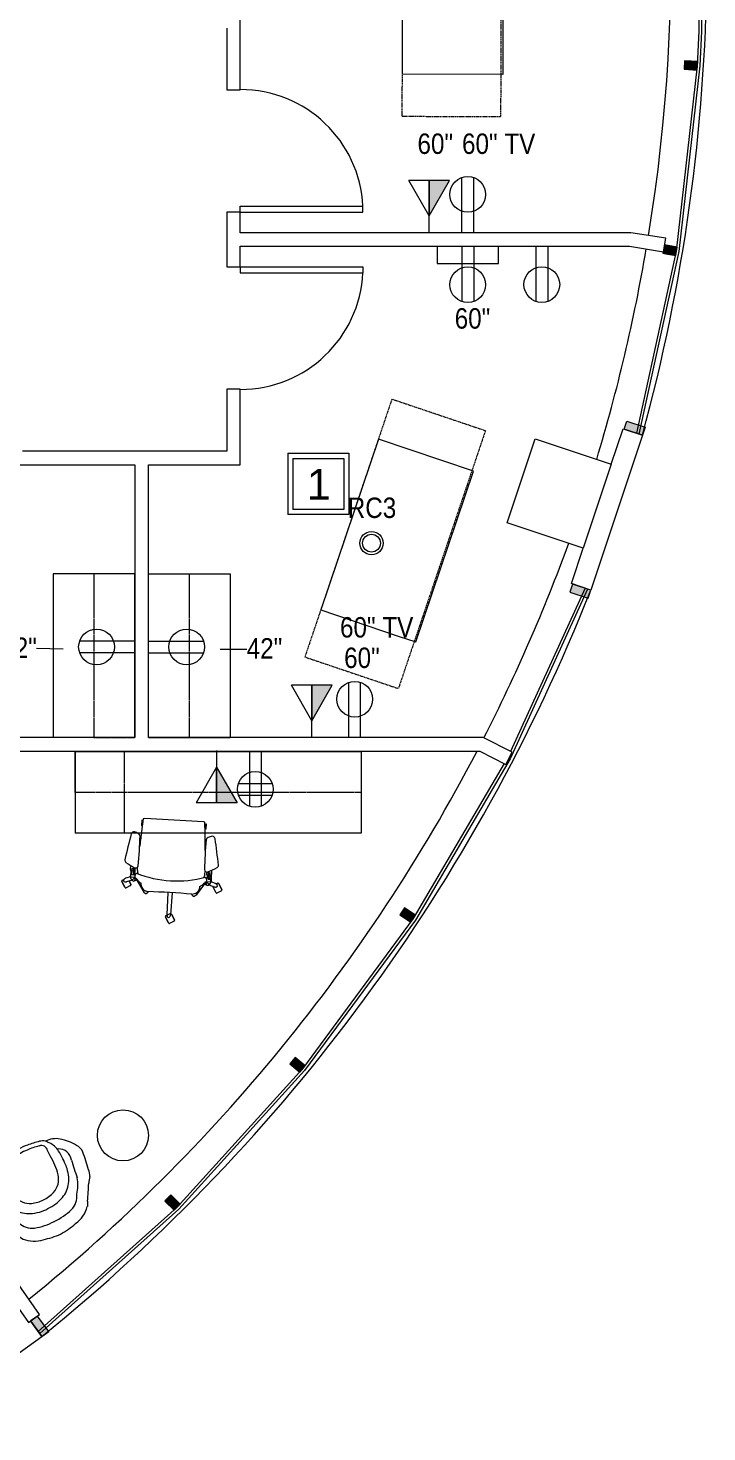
# Model space of a CAD drawing. Header units: inches. Extents: x 1 to 3107, y -595 to 378.
# Drawn here: x 2059.5 to 2259, y -511.1 to -98.4 of the extents above; entities that cross this region are included whole.
import ezdxf

# ---------------------------------------------------------------- set-up
doc = ezdxf.new("R2010")
doc.units = ezdxf.units.IN
doc.header["$MEASUREMENT"] = 0
for name, pattern in [('Dash', [0.25, 0.125, -0.125]), ('Demolished 3_16_', [0.28125, 0.1875, -0.09375]), ('Overhead', [0.15625, 0.09375, -0.0625])]:
    doc.linetypes.add(name, pattern=pattern)
for name, color, linetype, lineweight in [('A-ANNO-NOTE', 131, 'Continuous', 20), ('A-DETL-DEMO', 6, 'Demolished 3_16_', 9), ('A-DETL-MEDM', 33, 'Continuous', 13), ('A-DOOR', 31, 'Continuous', 13), ('A-EXIST-GLAZ', 250, 'Continuous', 9), ('A-WALL', 113, 'Continuous', 50), ('E-COMM-IDEN', 2, 'Continuous', 9), ('E-ELEC-FIXT-IDEN', 2, 'Continuous', 9), ('EXTWINDOWS', 250, 'Continuous', 9), ('I-FURN', 30, 'Continuous', 13), ('I-FURN-HDLN', 30, 'Continuous', 13), ('new block- skin dc_dwg', 8, 'Continuous', 9), ('Q-CASE', 31, 'Continuous', 13), ('S-EXIST-COLS', 250, 'Continuous', 9)]:
    doc.layers.add(name, color=color, linetype=linetype, lineweight=lineweight)
doc.styles.add('Arial', font='arial.ttf', dxfattribs={"height": 9})
doc.styles.add('Arial_2', font='arial.ttf', dxfattribs={"width": 0.85, "height": 6})

# ---------------------------------------------------------------- blocks, each defined once
blk = doc.blocks.new('new block- skin dc_dwg-1925045-New Construction - Tel_Data_Elec Plan')
at = {"layer": 'EXTWINDOWS'}
for points in [[(2791.85, 1239.02), (2792, 1241.51), (2788.13, 1241.75), (2787.98, 1239.25)], [(2785.56, 1184.52), (2785.97, 1186.98), (2782.25, 1187.6), (2781.94, 1185.62), (2781.81, 1185.62), (2781.73, 1185.15), (2782.56, 1185.01)], [(2775.71, 1131.7), (2770.38, 1133.48), (2771.17, 1135.85), (2776.5, 1134.07)], [(2759.76, 1083.79), (2760.55, 1086.16), (2755.21, 1087.93), (2754.42, 1085.56)], [(2707.68, 988.54), (2709.05, 990.63), (2705.82, 992.75), (2704.44, 990.67)], [(2675.08, 944.42), (2676.66, 946.35), (2673.66, 948.81), (2672.08, 946.87)], [(2638.11, 903.88), (2639.88, 905.65), (2637.15, 908.39), (2635.38, 906.63), (2635.53, 906.48)], [(2599.24, 866.79), (2601.27, 868.25), (2598.01, 872.77), (2595.96, 871.34), (2598.59, 867.69)]]:
    blk.add_hatch(color=256, dxfattribs=at).paths.add_polyline_path(points, flags=0)
at = {"layer": 'A-EXIST-GLAZ'}
for p, q in [((2758.88, 1086.71), (2736.98, 1038.71)), ((2638.99, 904.76), (2598.21, 868.21))]:
    blk.add_line(p, q, dxfattribs=at)
at = {"layer": 'A-EXIST-GLAZ', "flags": 128}
for points in [[(2774.05, 1132.25), (2785.76, 1185.75), (2791.92, 1240.28), (2792.44, 1250.49), (2792.77, 1284.89), (2792.45, 1295.11), (2787.32, 1349.74), (2776.63, 1403.45)], [(2774.76, 1132.02), (2786.5, 1185.63), (2792.67, 1240.22), (2793.19, 1250.46), (2793.52, 1284.9), (2793.2, 1295.15), (2788.07, 1349.85), (2777.35, 1403.68)], [(2759.6, 1086.47), (2736.82, 1036.54), (2709, 989.17), (2676.45, 944.91), (2639.52, 904.23), (2598.65, 867.6)], [(2735.13, 1035.16), (2708.37, 989.58), (2675.87, 945.39), (2638.99, 904.76)]]:
    blk.add_lwpolyline(points, dxfattribs=at)
at = {"layer": 'A-WALL', "color": 250, "lineweight": 9, "flags": 128}
for points in [[(2766.55, 1123.16), (2770.02, 1133.59), (2775.71, 1131.7), (2760.55, 1086.16), (2754.86, 1088.05), (2758.33, 1098.49)], [(2565.72, 850.01), (2556.8, 843.58), (2560.31, 838.71), (2599.24, 866.79), (2595.96, 871.34)]]:
    blk.add_lwpolyline(points, dxfattribs=at)
at = {"layer": 'A-WALL', "color": 250, "lineweight": 9}
for centre, radius, start, end in [((2260.21, 1272.77), 534.46, 344.6958, 14.2118), ((2260.21, 1272.77), 534.46, 344.6958, 14.2118), ((2272.85, 1272.63), 511.33, 350.7423, 14.1475), ((2272.85, 1272.63), 511.33, 343.1694, 350.294), ((2273.69, 1275.15), 511.34, 332.9612, 339.9577), ((2263.51, 1282.66), 534.47, 308.9139, 338.4291), ((2263.51, 1282.66), 534.47, 308.9139, 338.4291), ((2273.69, 1275.15), 511.34, 308.9908, 332.4696)]:
    blk.add_arc(centre, radius, start, end, dxfattribs=at)
at = {"layer": 'EXTWINDOWS'}
for p, q in [((2788.13, 1241.75), (2787.98, 1239.25)), ((2787.98, 1239.25), (2791.85, 1239.02)), ((2792, 1241.51), (2788.13, 1241.75)), ((2791.85, 1239.02), (2792, 1241.51)), ((2781.81, 1185.62), (2781.73, 1185.15)), ((2781.73, 1185.15), (2782.56, 1185.01)), ((2781.94, 1185.62), (2781.81, 1185.62)), ((2782.25, 1187.6), (2781.94, 1185.62)), ((2785.97, 1186.98), (2782.25, 1187.6)), ((2782.56, 1185.01), (2785.56, 1184.52)), ((2785.56, 1184.52), (2785.97, 1186.98)), ((2770.38, 1133.48), (2771.17, 1135.85)), ((2771.17, 1135.85), (2776.5, 1134.07)), ((2775.71, 1131.7), (2770.38, 1133.48)), ((2776.5, 1134.07), (2775.71, 1131.7)), ((2755.21, 1087.93), (2754.42, 1085.56)), ((2754.42, 1085.56), (2759.76, 1083.79)), ((2760.55, 1086.16), (2755.21, 1087.93)), ((2759.76, 1083.79), (2760.55, 1086.16)), ((2705.82, 992.75), (2704.44, 990.67)), ((2704.44, 990.67), (2707.68, 988.54)), ((2709.05, 990.63), (2705.82, 992.75)), ((2707.68, 988.54), (2709.05, 990.63)), ((2673.66, 948.81), (2672.08, 946.87)), ((2672.08, 946.87), (2675.08, 944.42)), ((2676.66, 946.35), (2673.66, 948.81)), ((2675.08, 944.42), (2676.66, 946.35)), ((2637.15, 908.39), (2635.38, 906.63)), ((2639.88, 905.65), (2637.15, 908.39)), ((2635.38, 906.63), (2635.53, 906.48)), ((2635.53, 906.48), (2638.11, 903.88)), ((2638.11, 903.88), (2639.88, 905.65)), ((2598.01, 872.77), (2595.96, 871.34)), ((2595.96, 871.34), (2598.59, 867.69)), ((2601.27, 868.25), (2598.01, 872.77)), ((2598.59, 867.69), (2599.24, 866.79)), ((2599.24, 866.79), (2601.27, 868.25))]:
    blk.add_line(p, q, dxfattribs=at)
at = {"layer": 'S-EXIST-COLS', "flags": 128}
blk.add_lwpolyline([(2736.02, 1105.92), (2744.24, 1130.59), (2766.55, 1123.16), (2758.33, 1098.49)], close=True, dxfattribs=at)
blk = doc.blocks.new('chair - chair-1676363-New Construction - Tel_Data_Elec Plan')
at = {"layer": 'I-FURN', "lineweight": 9}
for p, q in [((-34.1, 10.69), (-34.1, -18.81)), ((18.9, 10.69), (-34.1, 10.69)), ((18.9, 5.19), (18.9, 10.69)), ((18.9, -18.81), (18.9, 5.19)), ((-34.1, -18.81), (18.9, -18.81))]:
    blk.add_line(p, q, dxfattribs=at)
at = {"layer": 'I-FURN-HDLN', "linetype": 'Dash', "lineweight": 9}
for p, q in [((-46.5, 10.19), (33.5, 10.19)), ((-46.5, -18.81), (-46.5, 10.19)), ((33.5, -18.81), (33.5, 10.19)), ((-46.5, -18.81), (33.5, -18.81))]:
    blk.add_line(p, q, dxfattribs=at)
blk = doc.blocks.new('Chairs - Task Chair-V20-New Construction - Tel_Data_Elec Plan')
at = {"layer": 'I-FURN', "lineweight": 9}
for p, q in [((-9.5, 17.28), (-9.5, 15.71)), ((-9.34, 17.28), (-9.5, 17.28)), ((-9.07, 17.74), (-9.34, 13.95)), ((-9.34, 15.71), (-9.34, 17.28)), ((-8.61, 17.87), (-9.07, 17.74)), ((8.61, 17.87), (-8.61, 17.87)), ((9.07, 17.74), (8.61, 17.87)), ((9.3, 14.54), (9.07, 17.74)), ((9.34, 15.71), (9.34, 17.28)), ((9.34, 17.28), (9.5, 17.28)), ((9.5, 17.28), (9.5, 15.71)), ((-9.5, 15.71), (-9.34, 15.71)), ((9.34, 13.95), (9.3, 14.54)), ((9.5, 15.71), (9.34, 15.71)), ((-11.87, 0.46), (-13.23, -0.01)), ((-11.94, 2.68), (-11.93, 3.82)), ((-11.85, 2.19), (-11.87, 0.38)), ((-11.8, 1.34), (-11.46, 1.34)), ((-11.79, 0.41), (-11.8, 1.34)), ((-10.5, 0.41), (-11.79, 0.41)), ((-11.51, 1.83), (-11.5, 3.09)), ((-11.46, 1.07), (-11.46, 3.04)), ((-11.01, 1.07), (-11.46, 1.07)), ((-11.01, 3.01), (-11.01, 1.07)), ((-11.01, 1.35), (-10.47, 1.36)), ((-10.98, 1.81), (-11, 3.05)), ((-10.67, 2.11), (-10.69, 1.35)), ((-10.57, 2.34), (-10.55, 2.67)), ((-10.55, 2.67), (-10.56, 3.18)), ((-10.28, 0.18), (-10.26, 0.13)), ((-10.26, 0.13), (-7.71, -3.75)), ((-9.92, 2.44), (-9.93, 3.44)), ((10.26, 0.13), (7.71, -3.75)), ((9.92, 2.44), (9.93, 3.44)), ((10.28, 0.18), (10.26, 0.13)), ((11.01, 1.35), (10.47, 1.36)), ((10.5, 0.41), (11.79, 0.41)), ((10.55, 2.67), (10.56, 3.18)), ((10.57, 2.34), (10.55, 2.67)), ((10.67, 2.11), (10.69, 1.35)), ((10.98, 1.81), (11, 3.05)), ((11.01, 3.01), (11.01, 1.07)), ((11.01, 1.07), (11.46, 1.07)), ((11.46, 1.07), (11.46, 3.04)), ((11.8, 1.34), (11.46, 1.34)), ((11.51, 1.83), (11.5, 3.09)), ((11.79, 0.41), (11.8, 1.34)), ((11.85, 2.19), (11.87, 0.38)), ((11.87, 0.46), (13.23, -0.01)), ((11.94, 2.68), (11.93, 3.82)), ((13.45, -0.11), (13.82, 0.11)), ((14.09, 0.03), (15.15, -1.8)), ((-13.23, -2.75), (-14.29, -0.91)), ((-14.27, -1.01), (-14.24, -0.99)), ((-13.31, -2.68), (-14.27, -1.01)), ((-14.21, -0.64), (-13.75, -0.37)), ((-13.27, -2.66), (-13.31, -2.68)), ((-11.66, -2.08), (-12.95, -2.82)), ((-11.25, -0.5), (-12.91, -1)), ((-12.18, -0.78), (-11.59, -1.8)), ((-12.14, -0.77), (-11.6, -1.7)), ((-11.1, -0.66), (-11.7, -0.04)), ((-11.6, -1.7), (-11.64, -1.72)), ((-9.9, -0.41), (-10.82, -0.7)), ((-7.71, -3.75), (-7.19, -4.17)), ((-0.66, -3.46), (-0.52, -10)), ((0.66, -3.46), (0.52, -10)), ((7.71, -3.75), (7.19, -4.17)), ((9.9, -0.41), (10.82, -0.7)), ((11.1, -0.66), (11.7, -0.04)), ((11.25, -0.5), (12.91, -1)), ((13.52, -2.75), (12.46, -0.91)), ((12.47, -1.01), (12.5, -0.99)), ((13.43, -2.68), (12.47, -1.01)), ((13.47, -2.66), (13.43, -2.68)), ((15.08, -2.08), (13.79, -2.82)), ((14.14, -0.05), (14.18, -0.03)), ((14.18, -0.03), (15.14, -1.7)), ((15.14, -1.7), (15.11, -1.72)), ((0.14, -12.46), (-0.91, -10.63)), ((-0.9, -10.73), (-0.87, -10.71)), ((0.06, -12.4), (-0.9, -10.73)), ((-0.84, -10.35), (-0.51, -10.16)), ((-0.51, -10.16), (0.45, -9.61)), ((1.71, -11.79), (0.42, -12.53)), ((0.72, -9.68), (1.78, -11.52)), ((0.77, -9.76), (0.8, -9.74)), ((0.8, -9.74), (1.77, -11.41)), ((1.77, -11.41), (1.73, -11.43)), ((0.1, -12.38), (0.06, -12.4))]:
    blk.add_line(p, q, dxfattribs=at)
for centre, radius, start, end in [((-8.78, 17.46), 0.589, 197.5488, 234.8938), ((8.78, 17.46), 0.589, 305.1062, 342.4512), ((160.08, -23.12), 176.17, 168.1407, 170.6784), ((-11.48, 12.92), 0.859, 148.8384, 168.4211), ((-11.48, 12.92), 0.859, 67.1573, 148.8384), ((-15.08, 4.35), 10.15, 63.2177, 67.2087), ((-15.08, 4.35), 10.15, 60.0767, 63.2177), ((-10.32, 12.61), 0.615, 1.1809, 60.0767), ((-165.25, 9.42), 155.58, 357.9527, 1.1809), ((255.74, -8.01), 265.99, 175.3671, 176.2298), ((255.74, -8.01), 265.99, 175.2633, 175.3671), ((-8.78, 15.53), 0.589, 134.4881, 162.4512), ((8.78, 15.53), 0.589, 17.5488, 45.5119), ((-255.74, -8.01), 265.99, 3.7702, 4.7367), ((165.25, 9.42), 155.58, 178.8191, 182.0473), ((10.32, 12.61), 0.615, 119.9233, 178.8191), ((15.08, 4.35), 10.15, 112.7913, 119.9233), ((11.48, 12.92), 0.859, 12.1424, 112.8427), ((-160.08, -23.12), 176.17, 9.3216, 11.8621), ((-13.01, 5.3), 0.749, 170.9769, 238.6662), ((1.3, 28.7), 28.17, 238.5497, 244.6019), ((-1.3, 28.7), 28.17, 295.3981, 301.4567), ((13.01, 5.3), 0.749, 301.5732, 9.0231), ((-11.06, 2.6), 0.887, 175.1633, 239.8143), ((-11.28, 0.37), 0.593, 179.0883, 275.9781), ((-11.2, 3.54), 0.533, 236.2491, 293.0328), ((-11.2, 3.47), 0.5, 238.5326, 292.9427), ((-11.36, 0.43), 0.657, 282.0358, 358.6793), ((-11.49, 2.63), 0.971, 302.0505, 342.3775), ((-10.48, 3.89), 0.711, 244.5158, 357.9527), ((-9.55, 0.85), 1.04, 126.1361, 211.8602), ((-11.69, 0.08), 1.25, 349.0811, 13.6231), ((-13.77, -4.39), 5.75, 42.5052, 54.6291), ((0, 31.42), 31.42, 251.1164, 288.8836), ((-8.09, 2.53), 1.84, 182.7113, 213.401), ((13.77, -4.39), 5.75, 125.3709, 137.4948), ((8.09, 2.53), 1.84, 326.599, 357.2887), ((10.48, 3.89), 0.711, 182.0473, 295.4842), ((9.55, 0.85), 1.04, 328.1398, 53.8639), ((11.69, 0.08), 1.25, 166.3769, 190.9189), ((11.49, 2.63), 0.971, 197.6225, 237.9495), ((11.36, 0.43), 0.657, 181.3207, 257.9642), ((11.2, 3.54), 0.533, 246.9672, 303.7509), ((11.2, 3.47), 0.5, 247.0573, 301.4674), ((11.28, 0.37), 0.593, 264.0219, 0.9117), ((11.06, 2.6), 0.887, 300.1857, 4.8367), ((13.92, -0.07), 0.2, 30, 119.888), ((-14.11, -0.81), 0.2, 120, 210.2094), ((-13.37, -0.61), 0.445, 153.9362, 242.1792), ((-13.25, -0.67), 0.583, 123.4497, 153.9089), ((-13.31, -0.49), 0.583, 242.1792, 272.5752), ((-12.73, -1.46), 1.53, 109.2073, 123.5114), ((-13.35, 0.46), 1.53, 272.498, 286.7927), ((-13.05, -2.65), 0.2, 210, 300), ((-11.76, -1.9), 0.2, 299.8879, 30), ((-10.91, -0.39), 0.323, 235.5284, 330.3379), ((-11.38, 0), 0.922, 323.5318, 350.3393), ((-5.74, 3.53), 5.54, 226.82, 238.9813), ((-23.82, -2.16), 15.26, 1.4313, 3.5527), ((-6.32, -1.36), 2.29, 190.6082, 225.4023), ((-6.2, -0.69), 2.87, 232.9914, 264.295), ((-7.35, -3.06), 1.12, 277.9248, 334.3781), ((0, -248.58), 245.12, 88.4848, 91.5152), ((7.35, -3.06), 1.12, 205.6219, 262.0752), ((6.2, -0.69), 2.87, 275.705, 307.0086), ((6.32, -1.36), 2.29, 314.5977, 349.3918), ((23.82, -2.16), 15.26, 176.4473, 178.5687), ((5.74, 3.53), 5.54, 301.0187, 313.18), ((11.38, 0), 0.922, 189.6607, 216.4682), ((10.91, -0.39), 0.323, 209.6621, 304.4716), ((12.63, -0.81), 0.2, 195.1327, 209.8705), ((13.35, 0.46), 1.53, 253.2073, 267.502), ((12.73, -1.46), 1.53, 56.4124, 70.7927), ((13.31, -0.49), 0.583, 267.4248, 297.8208), ((13.69, -2.65), 0.2, 210, 300), ((13.25, -0.67), 0.583, 26.0911, 56.3507), ((13.37, -0.61), 0.445, 297.8208, 26.0638), ((14.98, -1.9), 0.2, 299.832, 30), ((-0.74, -10.53), 0.2, 119.8643, 210), ((1.01, -9.97), 1.53, 181.2073, 195.5495), ((0.1, -10.22), 0.583, 195.5495, 225.746), ((0, -10.32), 0.445, 225.7229, 314.2771), ((-0.1, -10.22), 0.583, 314.254, 344.4505), ((0.55, -9.78), 0.2, 95.235, 119.8607), ((-1.01, -9.97), 1.53, 344.4505, 358.7927), ((0.55, -9.78), 0.2, 29.8466, 95.235), ((1.61, -11.62), 0.2, 300, 30), ((0.32, -12.36), 0.2, 210, 300.1357)]:
    blk.add_arc(centre, radius, start, end, dxfattribs=at)
blk = doc.blocks.new('Upper Cabinet - Standard Upper Cabinet-2107417-New Construction - Tel_Data_Elec Plan')
at = {"layer": 'Q-CASE', "linetype": 'Overhead', "lineweight": 9}
for p, q in [((-47.26, 12), (36.74, 12)), ((-47.26, 0), (-47.26, 12)), ((36.74, 12), (36.74, 0))]:
    blk.add_line(p, q, dxfattribs=at)
at = {"layer": 'Q-CASE'}
blk.add_line((36.74, 0), (-47.26, 0), dxfattribs=at)
blk = doc.blocks.new('Counter Top _No Backsplash_ - Standard Counter Top-2105307-New Construction - Tel_Data_Elec Plan')
at = {"layer": 'Q-CASE'}
for p, q in [((-47.26, 12), (-47.26, 24)), ((-47.26, 24), (36.74, 24)), ((36.74, 12), (36.74, 24)), ((-47.26, 0), (-47.26, 12)), ((36.74, 0), (36.74, 12)), ((36.74, 0), (-47.26, 0))]:
    blk.add_line(p, q, dxfattribs=at)
blk = doc.blocks.new('Steelcase Coalesse - SW_1 - Seating - Collaborative Lounge Swivel Return - Lowback - Lowback-1942998-New Construction - Tel_Data_Elec Plan')
at = {"layer": 'I-FURN', "lineweight": 9}
for p, q in [((-10.5, 5.17), (-10.29, 5.08)), ((10.5, 5.17), (10.29, 5.08))]:
    blk.add_line(p, q, dxfattribs=at)
for centre, radius, start, end in [((-4, 18.44), 8.75, 98.694, 139.306), ((1.72, -1.17), 29.13, 93.3894, 103.9985), ((-1.72, -1.17), 29.13, 76.0015, 86.6106), ((4, 18.44), 8.75, 41.7765, 81.306), ((232.79, -121.75), 283.77, 149.387, 150.447), ((-120.16, 85.74), 125.65, 329.917, 330.6468), ((-4.08, 17.52), 5.75, 110.649, 159.351), ((-0.09, 2.25), 21.51, 89.7536, 106.2464), ((0.09, 2.25), 21.51, 73.7536, 90.2464), ((4.08, 17.52), 5.75, 20.649, 69.351), ((-232.79, -121.75), 283.77, 29.553, 30.969), ((-11.2, 14.26), 4.63, 150.393, 175.607), ((-23.38, 23.5), 10.71, 319.553, 330.447), ((0, 11.76), 12.26, 140.5597, 163.4403), ((-2.28, 11.44), 7.68, 112.9725, 147.0275), ((-0.22, 6.58), 12.96, 89.0275, 112.9725), ((-0.19, 7.13), 9.51, 88.8537, 111.1463), ((0.22, 6.58), 12.96, 67.0275, 90.9725), ((0.19, 7.13), 9.51, 68.8537, 91.1463), ((2.28, 11.44), 7.68, 32.9725, 67.0275), ((0, 11.76), 12.26, 16.5597, 39.4403), ((23.38, 23.5), 10.71, 209.553, 220.447), ((11.2, 14.26), 4.63, 4.393, 29.607), ((42.17, 3.72), 59, 169.354, 174.646), ((-136.59, 32.26), 126, 349.757, 352.243), ((-0.04, 9.99), 10.35, 147.0275, 174.9725), ((-1.56, 10.66), 5.71, 111.1463, 166.8537), ((1.56, 10.66), 5.71, 13.1463, 68.8537), ((0.04, 9.99), 10.35, 5.0275, 32.9725), ((136.59, 32.26), 126, 187.757, 190.243), ((-42.17, 3.72), 59, 5.354, 10.646), ((-13.07, 8.89), 3.52, 174.646, 219.354), ((-8.9, 8.7), 3.88, 162.6754, 245.6032), ((18.68, 8.34), 29.15, 174.9725, 185.0275), ((11.26, 7.67), 18.87, 166.8537, 185.1463), ((-11.26, 7.67), 18.87, 354.8537, 13.1463), ((-18.68, 8.34), 29.15, 354.9725, 5.0275), ((8.9, 8.7), 3.88, 294.3968, 17.3246), ((13.07, 8.89), 3.52, 320.646, 5.354), ((-4.28, 13.55), 13.42, 210.8972, 233.1028), ((-4.14, 6.33), 6.24, 185.0275, 218.9725), ((-5.76, 3.74), 1.84, 164.582, 265.418), ((14.34, 5.1), 21.89, 177.7083, 182.2917), ((5.76, 3.74), 1.84, 274.582, 15.418), ((-14.34, 5.1), 21.89, 357.7083, 2.2917), ((4.14, 6.33), 6.24, 321.0275, 354.9725), ((4.28, 13.55), 13.42, 306.8972, 329.1028), ((-8.28, 8.22), 6.75, 233.1028, 270.8972), ((5.71, 14.3), 18.91, 218.9725, 222.7365), ((-5.92, 4.14), 3.49, 229.8197, 258.1803), ((1.17, 38.02), 38.11, 258.1803, 263.8197), ((-1.67, 18.62), 17.25, 255.759, 268.241), ((-0.43, 23.29), 23.3, 263.8197, 271.0471), ((-1.1, 37.15), 35.79, 268.241, 271.759), ((1.1, 37.15), 35.79, 268.241, 271.759), ((0.43, 23.29), 23.3, 268.9529, 276.1803), ((1.67, 18.62), 17.25, 271.759, 284.241), ((-1.17, 38.02), 38.11, 276.1803, 281.8197), ((5.92, 4.14), 3.49, 281.8197, 310.1803), ((8.28, 8.22), 6.75, 269.1028, 306.8972), ((-5.71, 14.3), 18.91, 317.2635, 321.0275)]:
    blk.add_arc(centre, radius, start, end, dxfattribs=at)
blk = doc.blocks.new('Table - Circle - Adjustable Size - Table - Circle - Adjustable Size-1957210-New Construction - Tel_Data_Elec Plan')
at = {"layer": 'I-FURN', "lineweight": 9}
blk.add_circle((0, 0), 7.5, dxfattribs=at)
blk = doc.blocks.new('Upper Cabinet - Standard Upper Cabinet-2099064-New Construction - Tel_Data_Elec Plan')
at = {"layer": 'Q-CASE'}
blk.add_line((0.85, 0), (-47.26, 0), dxfattribs=at)
at = {"layer": 'Q-CASE', "linetype": 'Overhead', "lineweight": 9}
for p, q in [((-47.26, 0), (-47.26, -12)), ((0.85, -12), (0.85, 0)), ((-47.26, -12), (0.85, -12))]:
    blk.add_line(p, q, dxfattribs=at)
blk = doc.blocks.new('Counter Top _No Backsplash_ - Standard Counter Top-2099033-New Construction - Tel_Data_Elec Plan')
at = {"layer": 'Q-CASE'}
for p, q in [((0.85, 0), (-47.26, 0)), ((-47.26, 0), (-47.26, -12)), ((0.85, 0), (0.85, -12)), ((-47.26, -12), (-47.26, -24)), ((0.85, -12), (0.85, -24)), ((-47.26, -24), (0.85, -24))]:
    blk.add_line(p, q, dxfattribs=at)
blk = doc.blocks.new('chair - chair-1675997-New Construction - Tel_Data_Elec Plan')
at = {"layer": 'I-FURN', "lineweight": 9}
for p, q in [((-34.1, -10.69), (-34.1, 18.81)), ((-34.1, 18.81), (18.9, 18.81)), ((18.9, 18.81), (18.9, -5.19)), ((18.9, -5.19), (18.9, -10.69)), ((18.9, -10.69), (-34.1, -10.69))]:
    blk.add_line(p, q, dxfattribs=at)
at = {"layer": 'I-FURN-HDLN', "linetype": 'Dash', "lineweight": 9}
for p, q in [((-46.5, 18.81), (-46.5, -10.19)), ((-46.5, 18.81), (33.5, 18.81)), ((33.5, 18.81), (33.5, -10.19)), ((-46.5, -10.19), (33.5, -10.19))]:
    blk.add_line(p, q, dxfattribs=at)
blk = doc.blocks.new('Single-Flush - 36_ x 84_-1510128-New Construction - Tel_Data_Elec Plan')
at = {"layer": 'A-DOOR', "color": 7, "lineweight": 20}
for p, q in [((16.25, 2), (16.25, 38.02)), ((18, 38.02), (16.25, 38.02)), ((18, 2), (18, 38.02)), ((18, 2), (16.25, 2))]:
    blk.add_line(p, q, dxfattribs=at)
at = {"layer": 'A-DOOR', "lineweight": 9}
blk.add_arc((18, 2), 36.07, 92.7812, 180, dxfattribs=at)
blk = doc.blocks.new('Single-Flush - 36_ x 84_-1509972-New Construction - Tel_Data_Elec Plan')
at = {"layer": 'A-DOOR', "color": 7, "lineweight": 20}
for p, q in [((16.25, -2), (16.25, -38.02)), ((18, -2), (16.25, -2)), ((18, -2), (18, -38.02)), ((18, -38.02), (16.25, -38.02))]:
    blk.add_line(p, q, dxfattribs=at)
at = {"layer": 'A-DOOR', "lineweight": 9}
blk.add_arc((18, -2), 36.07, 180, 267.2188, dxfattribs=at)
blk = doc.blocks.new('Upper Cabinet - Standard Upper Cabinet-2087538-New Construction - Tel_Data_Elec Plan')
at = {"layer": 'Q-CASE', "linetype": 'Overhead', "lineweight": 9}
for p, q in [((-47.26, 12), (0.85, 12)), ((-47.26, 0), (-47.26, 12)), ((0.85, 12), (0.85, 0))]:
    blk.add_line(p, q, dxfattribs=at)
at = {"layer": 'Q-CASE'}
blk.add_line((0.85, 0), (-47.26, 0), dxfattribs=at)
blk = doc.blocks.new('Counter Top _No Backsplash_ - Standard Counter Top-2087507-New Construction - Tel_Data_Elec Plan')
at = {"layer": 'Q-CASE'}
for p, q in [((-47.26, 12), (-47.26, 24)), ((-47.26, 24), (0.85, 24)), ((0.85, 12), (0.85, 24)), ((-47.26, 0), (-47.26, 12)), ((0.85, 0), (0.85, 12)), ((0.85, 0), (-47.26, 0))]:
    blk.add_line(p, q, dxfattribs=at)
blk = doc.blocks.new('FORM Equipment_Fixture Tag - Square-214315-New Construction - Tel_Data_Elec Plan')
at = {"layer": 'A-ANNO-NOTE'}
for p, q in [((-0.09375, 0.09375), (0.09375, 0.09375)), ((-0.09375, 0.09375), (0.09375, 0.09375)), ((-0.09375, 0.09375), (0.09375, 0.09375)), ((-0.09375, 0.09375), (-0.09375, -0.09375)), ((0.09375, 0.09375), (0.09375, -0.09375)), ((-0.078125, 0.078125), (-0.078125, -0.078125)), ((-0.078125, 0.078125), (0.078125, 0.078125)), ((0.078125, 0.078125), (0.078125, -0.078125)), ((0.078125, -0.078125), (-0.078125, -0.078125)), ((0.09375, -0.09375), (-0.09375, -0.09375))]:
    blk.add_line(p, q, dxfattribs=at)

msp = doc.modelspace()

# ---------------------------------------------------------------- hatches: boundary and pattern name
at = {"layer": 'A-ANNO-NOTE', "lineweight": 9}
for points in [[(2177.33, -153.67), (2183.33, -143.21), (2177.33, -143.21)], [(2142.86, -302.03), (2148.86, -291.57), (2142.86, -291.57)], [(2114.9, -326.18), (2120.9, -326.18), (2114.9, -315.72)]]:
    msp.add_hatch(color=256, dxfattribs=at).paths.add_polyline_path(points, flags=0)

# ---------------------------------------------------------------- linework, layer by layer
at = {"layer": 'A-ANNO-NOTE'}
for p, q in [((2177.33, -153.67), (2171.33, -143.21)), ((2183.33, -143.21), (2171.33, -143.21)), ((2183.33, -143.21), (2177.33, -143.21)), ((2177.33, -143.21), (2177.33, -153.67)), ((2177.33, -153.67), (2183.33, -143.21)), ((2177.33, -158.59), (2177.33, -143.21)), ((2177.33, -153.67), (2183.33, -143.21)), ((2186.95, -158.59), (2186.95, -142.39)), ((2190.43, -158.59), (2190.43, -142.39)), ((2186.95, -162.63), (2186.95, -178.82)), ((2190.43, -162.63), (2190.43, -178.82)), ((2208.7, -162.59), (2208.7, -178.79)), ((2212.18, -162.59), (2212.18, -178.79)), ((2090.85, -278.61), (2074.65, -278.61)), ((2094.85, -278.61), (2111.05, -278.61)), ((2090.85, -282.09), (2074.65, -282.09)), ((2094.85, -282.09), (2111.05, -282.09)), ((2142.86, -302.03), (2136.86, -291.57)), ((2148.86, -291.57), (2136.86, -291.57)), ((2148.86, -291.57), (2142.86, -291.57)), ((2142.86, -291.57), (2142.86, -302.03)), ((2142.86, -302.03), (2148.86, -291.57)), ((2142.86, -306.95), (2142.86, -291.57)), ((2142.86, -302.03), (2148.86, -291.57)), ((2153.73, -306.95), (2153.73, -290.75)), ((2157.21, -306.95), (2157.21, -290.75)), ((2114.9, -310.8), (2114.9, -326.18)), ((2124.51, -310.95), (2124.5, -327.15)), ((2128, -310.95), (2127.98, -327.15)), ((2114.9, -315.72), (2108.9, -326.18)), ((2114.9, -315.72), (2120.9, -326.18)), ((2114.9, -326.18), (2114.9, -315.72)), ((2114.9, -315.72), (2120.9, -326.18)), ((2121.29, -320.45), (2131.2, -320.46)), ((2121.29, -323.93), (2131.19, -323.94)), ((2120.9, -326.18), (2108.9, -326.18)), ((2120.9, -326.18), (2114.9, -326.18))]:
    msp.add_line(p, q, dxfattribs=at)
for centre, radius in [((2188.69, -147.34), 5.25), ((2188.69, -173.87), 5.25), ((2210.44, -173.83), 5.25), ((2160.4, -249.84), 3.42), ((2160.4, -249.84), 2.62), ((2079.6, -280.35), 5.25), ((2106.09, -280.35), 5.25), ((2155.47, -295.71), 5.25), ((2126.24, -322.2), 5.25)]:
    msp.add_circle(centre, radius, dxfattribs=at)
at = {"layer": 'A-DETL-DEMO'}
msp.add_line((2087.85, -335.1), (2087.85, -311.1), dxfattribs=at)
at = {"layer": 'A-DETL-MEDM', "lineweight": 20}
for p, q in [((2179.69, -162.63), (2179.69, -167.63)), ((2197.69, -167.63), (2197.69, -162.63)), ((2179.69, -167.63), (2197.69, -167.63))]:
    msp.add_line(p, q, dxfattribs=at)
at = {"layer": 'A-WALL', "color": 7, "lineweight": 20}
for p, q in [((2121.85, -116.59), (2121.85, 14.76)), ((2117.85, -98.45), (2117.85, -116.59)), ((2117.85, -116.59), (2121.85, -116.59)), ((2121.85, -152.59), (2117.85, -152.59)), ((2117.85, -152.59), (2117.85, -168.59)), ((2121.85, -158.59), (2121.85, -152.59)), ((2236.57, -158.59), (2121.85, -158.59)), ((2246.85, -160.22), (2236.57, -158.59)), ((2246.22, -164.17), (2246.85, -160.22)), ((2121.85, -168.59), (2121.85, -162.59)), ((2121.85, -162.59), (2236.25, -162.59)), ((2236.25, -162.59), (2246.22, -164.17)), ((2117.85, -168.59), (2121.85, -168.59)), ((2121.85, -204.59), (2117.85, -204.59)), ((2117.85, -204.59), (2117.85, -222.84)), ((2121.85, -226.84), (2121.85, -204.59)), ((2053.85, -226.84), (2090.85, -226.84)), ((2117.85, -222.84), (2057.85, -222.84)), ((2090.85, -226.84), (2090.85, -306.95)), ((2094.85, -226.84), (2121.85, -226.84)), ((2094.85, -306.95), (2094.85, -226.84)), ((2090.85, -306.95), (1960.4, -306.95)), ((2193.16, -306.95), (2094.85, -306.95)), ((2201.68, -311.29), (2193.16, -306.95)), ((2019.36, -310.95), (2192.2, -310.95)), ((2192.2, -310.95), (2199.86, -314.86)), ((2199.86, -314.86), (2201.68, -311.29)), ((2062.88, -476.61), (2019.36, -414.46)), ((2016.32, -417.09), (2059.6, -478.9)), ((2059.6, -478.9), (2062.88, -476.61))]:
    msp.add_line(p, q, dxfattribs=at)
at = {"layer": 'E-ELEC-FIXT-IDEN'}
for p, q in [((2069.77, -280.98), (2062, -280.82)), ((2115.92, -280.98), (2123.78, -280.98))]:
    msp.add_line(p, q, dxfattribs=at)

# ---------------------------------------------------------------- block references
at = {"layer": 'A-ANNO-NOTE', "xscale": 96, "yscale": 96, "zscale": 96}
msp.add_blockref('FORM Equipment_Fixture Tag - Square-214315-New Construction - Tel_Data_Elec Plan', (2144.78, -232.42), dxfattribs=at)
at = {"layer": 'A-DOOR'}
for name, p, rotation in [('Single-Flush - 36_ x 84_-1510128-New Construction - Tel_Data_Elec Plan', (2119.85, -134.59), 269.9999999999999), ('Single-Flush - 36_ x 84_-1509972-New Construction - Tel_Data_Elec Plan', (2119.85, -186.59), 89.99999999999987)]:
    msp.add_blockref(name, p, dxfattribs=dict(at, rotation=rotation))
at = {"layer": 'I-FURN', "lineweight": 9}
for name, p, rotation in [('chair - chair-1675997-New Construction - Tel_Data_Elec Plan', (2188.37, -77.92), 89.8419060406764), ('chair - chair-1676363-New Construction - Tel_Data_Elec Plan', (2169.35, -257.57), 251.3580939593225), ('Chairs - Task Chair-V20-New Construction - Tel_Data_Elec Plan', (2101.37, -349.09), 356.7277447754098), ('Table - Circle - Adjustable Size - Table - Circle - Adjustable Size-1957210-New Construction - Tel_Data_Elec Plan', (2087.37, -423.91), 18.99999999999923), ('Steelcase Coalesse - SW_1 - Seating - Collaborative Lounge Swivel Return - Lowback - Lowback-1942998-New Construction - Tel_Data_Elec Plan', (2056.6, -427.97), 206.5041553036669)]:
    msp.add_blockref(name, p, dxfattribs=dict(at, rotation=rotation))
at = {"layer": 'new block- skin dc_dwg', "color": 250}
msp.add_blockref('new block- skin dc_dwg-1925045-New Construction - Tel_Data_Elec Plan', (-535.72, -1349.79), dxfattribs=at)
at = {"layer": 'Q-CASE'}
for name, p, rotation in [('Counter Top _No Backsplash_ - Standard Counter Top-2099033-New Construction - Tel_Data_Elec Plan', (2090.85, -306.1), 269.9999999999994), ('Upper Cabinet - Standard Upper Cabinet-2099064-New Construction - Tel_Data_Elec Plan', (2090.85, -306.1), 269.9999999999994), ('Upper Cabinet - Standard Upper Cabinet-2087538-New Construction - Tel_Data_Elec Plan', (2094.85, -306.1), 270.0000000000006), ('Counter Top _No Backsplash_ - Standard Counter Top-2087507-New Construction - Tel_Data_Elec Plan', (2094.85, -306.1), 270.0000000000006), ('Upper Cabinet - Standard Upper Cabinet-2107417-New Construction - Tel_Data_Elec Plan', (2110.09, -311.1), 180), ('Counter Top _No Backsplash_ - Standard Counter Top-2105307-New Construction - Tel_Data_Elec Plan', (2110.09, -311.1), 180)]:
    msp.add_blockref(name, p, dxfattribs=dict(at, rotation=rotation))

# ---------------------------------------------------------------- texts
at = {"layer": 'A-ANNO-NOTE', "lineweight": 9, "insert": (2144.88, -228.07), "char_height": 9, "width": 8.3742, "attachment_point": 2, "line_spacing_factor": 0.941778, "style": 'Arial'}
msp.add_mtext('1', dxfattribs=at)
at = {"layer": 'E-COMM-IDEN', "char_height": 6, "width": 12.4143, "attachment_point": 2, "line_spacing_factor": 0.941778, "style": 'Arial_2'}
for insert in [(2179.13, -129.44), (2157.58, -280.54)]:
    msp.add_mtext('60"', dxfattribs=dict(at, insert=insert))
at = {"layer": 'E-ELEC-FIXT-IDEN', "char_height": 6, "attachment_point": 2, "line_spacing_factor": 0.941778, "style": 'Arial_2'}
for s, insert, width in [('60" TV', (2197.76, -129.44), 25.5633), ('60"', (2190.07, -180.79), 12.4143), ('RC3', (2160.54, -236.44), 16.8953), ('60" TV', (2161.91, -271.58), 25.5633), ('42"', (2056.83, -277.59), 12.4143), ('42"', (2128.96, -277.76), 12.4143)]:
    msp.add_mtext(s, dxfattribs=dict(at, insert=insert, width=width))

doc.saveas('drawing.dxf')
